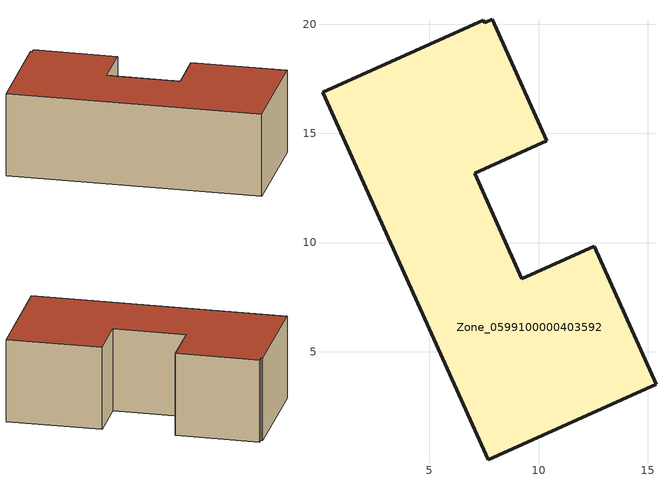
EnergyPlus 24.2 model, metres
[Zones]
Zone_0599100000403592
 floor ground (C_G): 7.68,0.06 0.1,16.88 7.46,20.18 7.53,20.07 7.87,20.23 10.37,14.66 7.07,13.18 9.24,8.35 12.54,9.84 15.38,3.51 z0
 wall outside (C_F): 9.24,8.35 7.07,13.18 10.37,14.66 7.87,20.23 7.53,20.07 7.46,20.18 0.1,16.88 7.68,0.06 15.38,3.51 12.54,9.84 9.24,8.35 z0:6.24
 roof outside (C_R): 0.1,16.88 7.68,0.06 15.38,3.51 12.54,9.84 9.24,8.35 7.07,13.18 10.37,14.66 7.87,20.23 7.53,20.07 7.46,20.18 z6.24
[BUILDING]
Pand.0599100000403592: North Axis=0; Terrain=City; Loads Convergence Tolerance Value=0.04; Temperature Convergence Tolerance Value=0.4; Solar Distribution=FullExterior; Maximum Number of Warmup Days=25; Minimum Number of Warmup Days=1
[Site:Location]
Rotterdam.The.Hague.AP_ZH_NLD Design_Conditions: Latitude=51.96; Longitude=4.45; Time Zone=1; Elevation=-4.5
[SITE:GROUNDTEMPERATURE:BUILDINGSURFACE]
18, 18, 18, 18, 18, 18, 18, 18, 18, 18, 18, 18
[MATERIAL] Thermal Absorptance=0.9; Solar Absorptance=0.7; Visible Absorptance=0.7
Name | Roughness | Thickness | Conductivity | Density | Specific Heat
G.D.1992-2005 | MediumSmooth | 0.15 | 0.06 | 540 | 1210
F.D.1992-2005 | Rough | 0.3 | 0.12 | 1920 | 840
R.D.1992-2005 | MediumRough | 0.2 | 0.08 | 1500 | 1000
[CONSTRUCTION]
C_G: G.D.1992-2005
C_F: F.D.1992-2005
C_R: R.D.1992-2005
[ZONE]
Zone_0599100000403592: Type=1; Multiplier=1; Ceiling Height=Autocalculate; Volume=Autocalculate; Floor Area=autocalculate; Part of Total Floor Area=Yes
[ZONEINFILTRATION:DESIGNFLOWRATE]
Infil_Zone_0599100000403592: Zone or ZoneList or Space or SpaceList=Zone_0599100000403592; Schedule=AlwaysOn; Design Flow Rate Calculation Method=Flow/Area; Flow Rate per Floor Area=0.0021; Constant Term Coefficient=1; Temperature Term Coefficient=0; Velocity Term Coefficient=0; Velocity Squared Term Coefficient=0
[HVACTEMPLATE:ZONE:IDEALLOADSAIRSYSTEM]
Zone_0599100000403592: Maximum Heating Supply Air Temperature=50; Minimum Cooling Supply Air Temperature=13; Maximum Heating Supply Air Humidity Ratio=0.0156; Minimum Cooling Supply Air Humidity Ratio=0.0077; Heating Limit=NoLimit; Cooling Limit=NoLimit; Dehumidification Control Type=ConstantSensibleHeatRatio; Cooling Sensible Heat Ratio=0.7; Dehumidification Setpoint=60; Humidification Control Type=None; Humidification Setpoint=30; Outdoor Air Method=None; Outdoor Air Flow Rate per Person=0.00944; Outdoor Air Flow Rate per Zone Floor Area=0; Outdoor Air Flow Rate per Zone=0; Demand Controlled Ventilation Type=None; Outdoor Air Economizer Type=NoEconomizer; Heat Recovery Type=None; Sensible Heat Recovery Effectiveness=0.7; Latent Heat Recovery Effectiveness=0.65
[ZONECONTROL:THERMOSTAT]
ThermostatControl_Zone_0599100000403592: Zone or ZoneList=Zone_0599100000403592; Control Type Schedule=DualSetpointControlType; Control 1=Thermostat_Zone_0599100000403592; Temperature Difference Between Cutout And Setpoint=0
[THERMOSTATSETPOINT:DUALSETPOINT]
Thermostat_Zone_0599100000403592: Heating Setpoint Temperature Schedule=HeatingSetpoint_Zone_0599100000403592; Cooling Setpoint Temperature Schedule=CoolingSetpoint_Zone_0599100000403592
[SCHEDULE:COMPACT]
HeatingSetpoint_Zone_0599100000403592: Through: 12/31, For: AllDays, Until: 24:00, 21
CoolingSetpoint_Zone_0599100000403592: Through: 12/31, For: AllDays, Until: 24:00, 24
DualSetpointControlType: Through: 12/31, For: AllDays, Until: 24:00, 4
AlwaysOn: Through: 12/31, For: AllDays, Until: 24:00, 1
